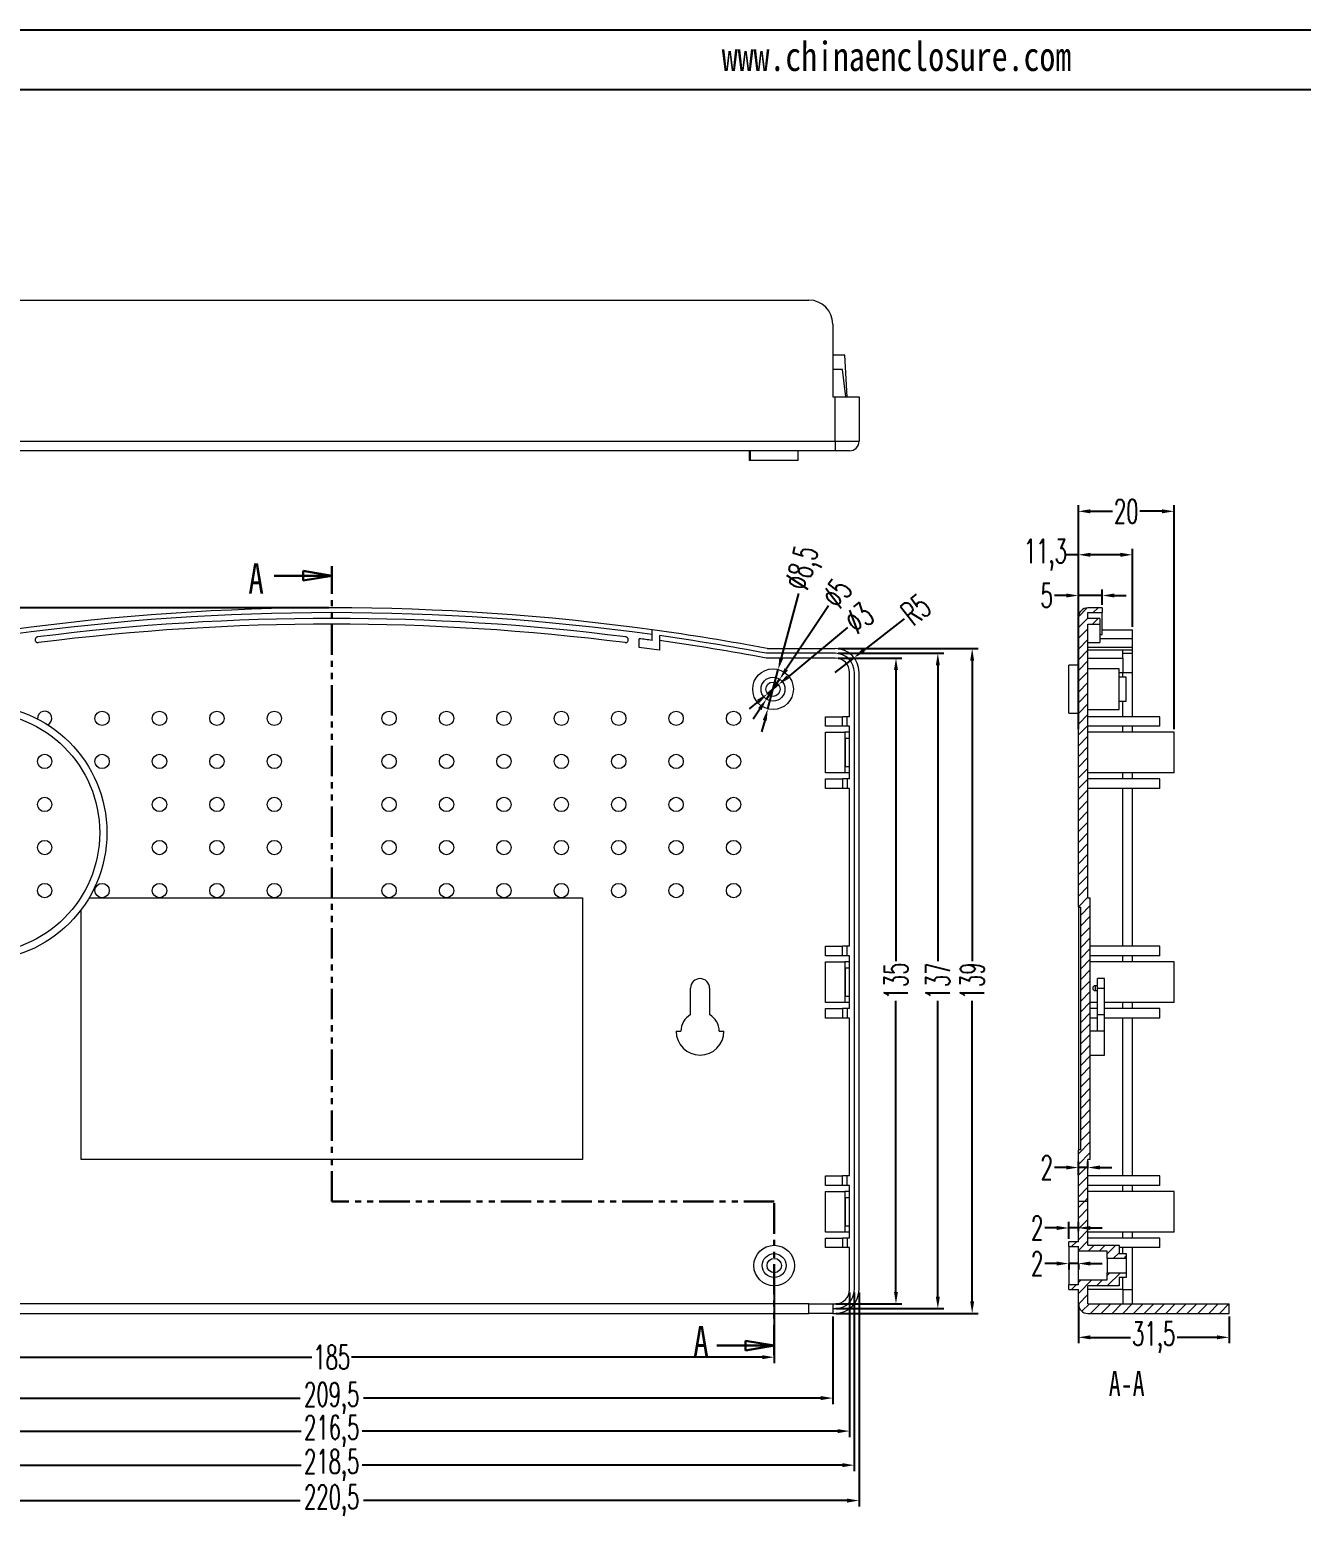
# Model space of a CAD drawing. Header units: inches. Extents: x 1230 to 3313, y 237 to 1043.
# Drawn here: x 2214.7 to 2480.5, y 732.4 to 1043.2 of the extents above; entities that cross this region are included whole.
import ezdxf

# ---------------------------------------------------------------- set-up
doc = ezdxf.new("R2010")
doc.units = ezdxf.units.IN
doc.linetypes.add('PHANTOM', pattern=[12.7, 6.35, -1.27, 1.27, -1.27, 1.27, -1.27])
doc.layers.add('文字', color=81, linetype='Continuous')
doc.styles.add('SLDTEXTSTYLE0', font='TXT', dxfattribs={"width": 0.75})
doc.styles.add('SLDTEXTSTYLE2', font='TXT', dxfattribs={"width": 0.6, "bigfont": 'bigfont'})
doc.styles.add('SLDTEXTSTYLE3', font='TXT', dxfattribs={"width": 0.7})
doc.styles.add('宋体', font='', dxfattribs={"width": 0.8, "height": 3.5})
doc.styles.get('宋体').set_extended_font_data('SimSun')
doc.dimstyles.new('5', dxfattribs={"dimtxt": 5, "dimasz": 2.5, "dimexe": 1.25, "dimexo": 0.625, "dimtad": 0, "dimzin": 12, "dimtxsty": 'SLDTEXTSTYLE2', "dimcen": 2.5, "dimclrd": 3, "dimclre": 3, "dimclrt": 256, "dimadec": 0, "dimazin": 0, "dimtfac": 1, "dimtmove": 0, "dimatfit": 3, "dimfxl": 1, "dimarcsym": 0})
pattern_1 = [(45, (-509.9739, -734.7803), (-1.122532, 1.122532), [])]

# ---------------------------------------------------------------- blocks, each defined once
blk = doc.blocks.new('_CLOSED')
at = {"color": 0, "linetype": 'ByBlock', "lineweight": -2}
for p, q in [((-1, 0.166667), (0, 0)), ((-1, 0.166667), (-1, -0.166667)), ((0, 0), (-1, -0.166667)), ((0, 0), (-1, 0))]:
    blk.add_line(p, q, dxfattribs=at)
blk = doc.blocks.new('*D260')
at = {"color": 3, "lineweight": -2}
for p, q in [((2185.34, 784.2), (2185.34, 764.42)), ((2370.34, 784.2), (2370.34, 764.42)), ((2187.84, 765.67), (2273.72, 765.67)), ((2367.84, 765.67), (2281.97, 765.67))]:
    blk.add_line(p, q, dxfattribs=at)
at = {"color": 3}
for points in [[(2187.84, 766.09), (2187.84, 765.26), (2185.34, 765.67)], [(2367.84, 766.09), (2367.84, 765.26), (2370.34, 765.67)]]:
    blk.add_solid(points, dxfattribs=at)
at = {"layer": 'Defpoints', "color": 0}
for p in [(2185.34, 784.82), (2370.34, 784.82), (2370.34, 765.67)]:
    blk.add_point(p, dxfattribs=at)
at = {"insert": (2277.84, 765.67), "char_height": 5, "attachment_point": 5, "style": 'SLDTEXTSTYLE2'}
blk.add_mtext('185', dxfattribs=at)
blk = doc.blocks.new('*D263')
at = {"color": 3, "lineweight": -2}
for p, q in [((2173.09, 776.2), (2173.09, 755.87)), ((2382.59, 774.2), (2382.59, 755.87)), ((2175.59, 757.12), (2271.22, 757.12)), ((2380.09, 757.12), (2284.47, 757.12))]:
    blk.add_line(p, q, dxfattribs=at)
at = {"color": 3}
for points in [[(2175.59, 757.54), (2175.59, 756.7), (2173.09, 757.12)], [(2380.09, 757.54), (2380.09, 756.7), (2382.59, 757.12)]]:
    blk.add_solid(points, dxfattribs=at)
at = {"layer": 'Defpoints', "color": 0}
for p in [(2173.09, 776.82), (2382.59, 774.82), (2382.59, 757.12)]:
    blk.add_point(p, dxfattribs=at)
at = {"insert": (2277.84, 757.12), "char_height": 5, "attachment_point": 5, "style": 'SLDTEXTSTYLE2'}
blk.add_mtext('209,5', dxfattribs=at)
blk = doc.blocks.new('*D264')
at = {"color": 3, "lineweight": -2}
for p, q in [((2169.59, 779.2), (2169.59, 748.97)), ((2386.09, 779.2), (2386.09, 748.97)), ((2172.09, 750.22), (2271.47, 750.22)), ((2383.59, 750.22), (2284.22, 750.22))]:
    blk.add_line(p, q, dxfattribs=at)
at = {"color": 3}
for points in [[(2172.09, 750.63), (2172.09, 749.8), (2169.59, 750.22)], [(2383.59, 750.63), (2383.59, 749.8), (2386.09, 750.22)]]:
    blk.add_solid(points, dxfattribs=at)
at = {"layer": 'Defpoints', "color": 0}
for p in [(2169.59, 779.82), (2386.09, 779.82), (2169.59, 750.22)]:
    blk.add_point(p, dxfattribs=at)
at = {"insert": (2277.84, 750.22), "char_height": 5, "attachment_point": 5, "style": 'SLDTEXTSTYLE2'}
blk.add_mtext('216,5', dxfattribs=at)
blk = doc.blocks.new('*D265')
at = {"color": 3, "lineweight": -2}
for p, q in [((2168.59, 779.2), (2168.59, 741.85)), ((2387.09, 779.2), (2387.09, 741.85)), ((2171.09, 743.1), (2271.47, 743.1)), ((2384.59, 743.1), (2284.22, 743.1))]:
    blk.add_line(p, q, dxfattribs=at)
at = {"color": 3}
for points in [[(2171.09, 743.51), (2171.09, 742.68), (2168.59, 743.1)], [(2384.59, 743.51), (2384.59, 742.68), (2387.09, 743.1)]]:
    blk.add_solid(points, dxfattribs=at)
at = {"layer": 'Defpoints', "color": 0}
for p in [(2168.59, 779.82), (2387.09, 779.82), (2168.59, 743.1)]:
    blk.add_point(p, dxfattribs=at)
at = {"insert": (2277.84, 743.1), "char_height": 5, "attachment_point": 5, "style": 'SLDTEXTSTYLE2'}
blk.add_mtext('218,5', dxfattribs=at)
blk = doc.blocks.new('*D266')
at = {"color": 3, "lineweight": -2}
for p, q in [((2167.59, 779.2), (2167.59, 734.45)), ((2388.09, 779.2), (2388.09, 734.45)), ((2170.09, 735.7), (2271.22, 735.7)), ((2385.59, 735.7), (2284.47, 735.7))]:
    blk.add_line(p, q, dxfattribs=at)
at = {"color": 3}
for points in [[(2170.09, 736.11), (2170.09, 735.28), (2167.59, 735.7)], [(2385.59, 736.11), (2385.59, 735.28), (2388.09, 735.7)]]:
    blk.add_solid(points, dxfattribs=at)
at = {"layer": 'Defpoints', "color": 0}
for p in [(2167.59, 779.82), (2388.09, 779.82), (2388.09, 735.7)]:
    blk.add_point(p, dxfattribs=at)
at = {"insert": (2277.84, 735.7), "char_height": 5, "attachment_point": 5, "style": 'SLDTEXTSTYLE2'}
blk.add_mtext('220,5', dxfattribs=at)
blk = doc.blocks.new('*D269')
at = {"color": 3, "lineweight": -2}
for p, q in [((2383.73, 911.82), (2397.05, 911.82)), ((2395.8, 909.32), (2395.8, 848.45)), ((2395.8, 779.32), (2395.8, 840.2)), ((2383.22, 776.82), (2397.05, 776.82))]:
    blk.add_line(p, q, dxfattribs=at)
at = {"color": 3}
for points in [[(2395.38, 909.32), (2396.21, 909.32), (2395.8, 911.82)], [(2395.38, 779.32), (2396.21, 779.32), (2395.8, 776.82)]]:
    blk.add_solid(points, dxfattribs=at)
at = {"layer": 'Defpoints', "color": 0}
for p in [(2383.11, 911.82), (2395.8, 911.82), (2382.59, 776.82)]:
    blk.add_point(p, dxfattribs=at)
at = {"insert": (2395.8, 844.32), "char_height": 5, "attachment_point": 5, "rotation": 90, "style": 'SLDTEXTSTYLE2'}
blk.add_mtext('135', dxfattribs=at)
blk = doc.blocks.new('*D270')
at = {"color": 3, "lineweight": -2}
for p, q in [((2383.72, 912.82), (2405.8, 912.82)), ((2404.55, 910.32), (2404.55, 848.45)), ((2404.55, 778.32), (2404.55, 840.2)), ((2383.22, 775.82), (2405.8, 775.82))]:
    blk.add_line(p, q, dxfattribs=at)
at = {"color": 3}
for points in [[(2404.13, 910.32), (2404.97, 910.32), (2404.55, 912.82)], [(2404.13, 778.32), (2404.97, 778.32), (2404.55, 775.82)]]:
    blk.add_solid(points, dxfattribs=at)
at = {"layer": 'Defpoints', "color": 0}
for p in [(2383.09, 912.82), (2404.55, 912.82), (2382.59, 775.82)]:
    blk.add_point(p, dxfattribs=at)
at = {"insert": (2404.55, 844.32), "char_height": 5, "attachment_point": 5, "rotation": 90, "style": 'SLDTEXTSTYLE2'}
blk.add_mtext('137', dxfattribs=at)
blk = doc.blocks.new('*D271')
at = {"color": 3, "lineweight": -2}
for p, q in [((2383.74, 913.82), (2412.98, 913.82)), ((2411.73, 911.32), (2411.73, 848.45)), ((2411.73, 777.32), (2411.73, 840.2)), ((2383.22, 774.82), (2412.98, 774.82))]:
    blk.add_line(p, q, dxfattribs=at)
at = {"color": 3}
for points in [[(2411.31, 911.32), (2412.14, 911.32), (2411.73, 913.82)], [(2411.31, 777.32), (2412.14, 777.32), (2411.73, 774.82)]]:
    blk.add_solid(points, dxfattribs=at)
at = {"layer": 'Defpoints', "color": 0}
for p in [(2383.11, 913.82), (2411.73, 913.82), (2382.59, 774.82)]:
    blk.add_point(p, dxfattribs=at)
at = {"insert": (2411.73, 844.32), "char_height": 5, "attachment_point": 5, "rotation": 90, "style": 'SLDTEXTSTYLE2'}
blk.add_mtext('139', dxfattribs=at)
blk = doc.blocks.new('*D274')
at = {"color": 3, "lineweight": -2}
for p, q in [((2277.22, 922.32), (2145.15, 922.32)), ((2146.4, 919.82), (2146.4, 854.95)), ((2146.4, 777.32), (2146.4, 842.2)), ((2174.97, 774.82), (2145.15, 774.82))]:
    blk.add_line(p, q, dxfattribs=at)
at = {"color": 3}
for points in [[(2145.99, 919.82), (2146.82, 919.82), (2146.4, 922.32)], [(2145.99, 777.32), (2146.82, 777.32), (2146.4, 774.82)]]:
    blk.add_solid(points, dxfattribs=at)
at = {"layer": 'Defpoints', "color": 0}
for p in [(2146.4, 922.32), (2277.84, 922.32), (2175.59, 774.82)]:
    blk.add_point(p, dxfattribs=at)
at = {"insert": (2146.4, 848.57), "char_height": 5, "attachment_point": 5, "rotation": 90, "style": 'SLDTEXTSTYLE2'}
blk.add_mtext('147,5', dxfattribs=at)
blk = doc.blocks.new('*D275')
at = {"color": 3, "lineweight": -2}
for p, q in [((2375.4, 925.34), (2371.82, 911.85)), ((2369, 901.21), (2371.18, 909.43)), ((2368.36, 898.8), (2367.72, 896.38))]:
    blk.add_line(p, q, dxfattribs=at)
at = {"color": 3}
for points in [[(2371.42, 911.95), (2372.23, 911.74), (2371.18, 909.43)], [(2367.96, 898.9), (2368.77, 898.69), (2369, 901.21)]]:
    blk.add_solid(points, dxfattribs=at)
at = {"layer": 'Defpoints', "color": 0}
for p in [(2371.18, 909.43), (2369, 901.21)]:
    blk.add_point(p, dxfattribs=at)
at = {"insert": (2376.78, 930.54), "char_height": 5, "attachment_point": 5, "rotation": 75.1551, "style": 'SLDTEXTSTYLE2'}
blk.add_mtext('∅8,5', dxfattribs=at)
blk = doc.blocks.new('*D276')
at = {"color": 3, "lineweight": -2}
for p, q in [((2381.71, 922.74), (2372.87, 909.48)), ((2368.71, 903.24), (2371.48, 907.4)), ((2367.32, 901.16), (2365.93, 899.08))]:
    blk.add_line(p, q, dxfattribs=at)
at = {"color": 3}
for points in [[(2372.52, 909.71), (2373.21, 909.25), (2371.48, 907.4)], [(2366.97, 901.39), (2367.67, 900.93), (2368.71, 903.24)]]:
    blk.add_solid(points, dxfattribs=at)
at = {"layer": 'Defpoints', "color": 0}
for p in [(2371.48, 907.4), (2368.71, 903.24)]:
    blk.add_point(p, dxfattribs=at)
at = {"insert": (2383.44, 925.34), "char_height": 5, "attachment_point": 5, "rotation": 56.3125, "style": 'SLDTEXTSTYLE2'}
blk.add_mtext('∅5', dxfattribs=at)
blk = doc.blocks.new('*D277')
at = {"color": 3, "lineweight": -2}
for p, q in [((2385.69, 918.19), (2373.18, 907.87)), ((2368.94, 904.37), (2371.25, 906.28)), ((2367.01, 902.78), (2365.08, 901.19))]:
    blk.add_line(p, q, dxfattribs=at)
at = {"color": 3}
for points in [[(2372.91, 908.19), (2373.44, 907.55), (2371.25, 906.28)], [(2366.74, 903.1), (2367.27, 902.45), (2368.94, 904.37)]]:
    blk.add_solid(points, dxfattribs=at)
at = {"layer": 'Defpoints', "color": 0}
for p in [(2368.94, 904.37), (2371.25, 906.28)]:
    blk.add_point(p, dxfattribs=at)
at = {"insert": (2388.1, 920.18), "char_height": 5, "attachment_point": 5, "rotation": 39.5223, "style": 'SLDTEXTSTYLE2'}
blk.add_mtext('∅3', dxfattribs=at)
blk = doc.blocks.new('*D278')
at = {"color": 3, "lineweight": -2}
for p, q in [((2397.51, 920.05), (2389.01, 913.43)), ((2383.09, 908.82), (2387.04, 911.9))]:
    blk.add_line(p, q, dxfattribs=at)
at = {"color": 3}
blk.add_solid([(2388.75, 913.76), (2389.27, 913.1), (2387.04, 911.9)], dxfattribs=at)
at = {"layer": 'Defpoints', "color": 0}
for p in [(2387.04, 911.9), (2383.09, 908.82)]:
    blk.add_point(p, dxfattribs=at)
at = {"insert": (2399.97, 921.97), "char_height": 5, "attachment_point": 5, "rotation": 37.9247, "style": 'SLDTEXTSTYLE2'}
blk.add_mtext('R5', dxfattribs=at)
blk = doc.blocks.new('*D279')
at = {"color": 3, "lineweight": -2}
for p, q in [((2433.92, 920.95), (2433.92, 926.16)), ((2438.92, 922.95), (2438.92, 926.16)), ((2431.42, 924.91), (2428.92, 924.91)), ((2438.92, 924.91), (2433.92, 924.91)), ((2441.42, 924.91), (2443.92, 924.91))]:
    blk.add_line(p, q, dxfattribs=at)
at = {"color": 3}
for points in [[(2431.42, 925.32), (2431.42, 924.49), (2433.92, 924.91)], [(2441.42, 925.32), (2441.42, 924.49), (2438.92, 924.91)]]:
    blk.add_solid(points, dxfattribs=at)
at = {"layer": 'Defpoints', "color": 0}
for p in [(2433.92, 924.91), (2433.92, 920.32), (2438.92, 922.32)]:
    blk.add_point(p, dxfattribs=at)
at = {"insert": (2427.3, 924.91), "char_height": 5, "attachment_point": 5, "style": 'SLDTEXTSTYLE2'}
blk.add_mtext('5', dxfattribs=at)
blk = doc.blocks.new('*D280')
at = {"color": 3, "lineweight": -2}
for p, q in [((2433.92, 933.42), (2431.42, 933.42)), ((2433.92, 916.26), (2433.92, 934.67)), ((2442.72, 933.42), (2436.42, 933.42)), ((2445.22, 918.36), (2445.22, 934.67))]:
    blk.add_line(p, q, dxfattribs=at)
at = {"color": 3}
for points in [[(2436.42, 933.84), (2436.42, 933), (2433.92, 933.42)], [(2442.72, 933.84), (2442.72, 933), (2445.22, 933.42)]]:
    blk.add_solid(points, dxfattribs=at)
at = {"layer": 'Defpoints', "color": 0}
for p in [(2433.92, 933.42), (2445.22, 917.73), (2433.92, 915.64)]:
    blk.add_point(p, dxfattribs=at)
at = {"insert": (2427.05, 933.42), "char_height": 5, "attachment_point": 5, "style": 'SLDTEXTSTYLE2'}
blk.add_mtext('11,3', dxfattribs=at)
blk = doc.blocks.new('*D281')
at = {"color": 3, "lineweight": -2}
for p, q in [((2433.92, 896.95), (2433.92, 943.76)), ((2436.42, 942.51), (2441.05, 942.51)), ((2451.42, 942.51), (2446.8, 942.51)), ((2453.92, 896.95), (2453.92, 943.76))]:
    blk.add_line(p, q, dxfattribs=at)
at = {"color": 3}
for points in [[(2436.42, 942.93), (2436.42, 942.09), (2433.92, 942.51)], [(2451.42, 942.93), (2451.42, 942.09), (2453.92, 942.51)]]:
    blk.add_solid(points, dxfattribs=at)
at = {"layer": 'Defpoints', "color": 0}
for p in [(2433.92, 942.51), (2433.92, 896.32), (2453.92, 896.32)]:
    blk.add_point(p, dxfattribs=at)
at = {"insert": (2443.92, 942.51), "char_height": 5, "attachment_point": 5, "style": 'SLDTEXTSTYLE2'}
blk.add_mtext('20', dxfattribs=at)
blk = doc.blocks.new('*D282')
at = {"color": 3, "lineweight": -2}
for p, q in [((2433.92, 776.76), (2433.92, 768.57)), ((2465.42, 774.2), (2465.42, 768.57)), ((2436.42, 769.82), (2444.8, 769.82)), ((2462.92, 769.82), (2454.55, 769.82))]:
    blk.add_line(p, q, dxfattribs=at)
at = {"color": 3}
for points in [[(2436.42, 770.24), (2436.42, 769.41), (2433.92, 769.82)], [(2462.92, 770.24), (2462.92, 769.41), (2465.42, 769.82)]]:
    blk.add_solid(points, dxfattribs=at)
at = {"layer": 'Defpoints', "color": 0}
for p in [(2433.92, 777.39), (2465.42, 774.82), (2465.42, 769.82)]:
    blk.add_point(p, dxfattribs=at)
at = {"insert": (2449.67, 769.82), "char_height": 5, "attachment_point": 5, "style": 'SLDTEXTSTYLE2'}
blk.add_mtext('31,5', dxfattribs=at)
blk = doc.blocks.new('*D283')
at = {"color": 3, "lineweight": -2}
for p, q in [((2429.42, 792.69), (2426.92, 792.69)), ((2431.92, 790.45), (2431.92, 793.94)), ((2433.92, 792.69), (2431.92, 792.69)), ((2433.92, 792.01), (2433.92, 793.94)), ((2436.42, 792.69), (2438.92, 792.69))]:
    blk.add_line(p, q, dxfattribs=at)
at = {"color": 3}
for points in [[(2429.42, 793.1), (2429.42, 792.27), (2431.92, 792.69)], [(2436.42, 793.1), (2436.42, 792.27), (2433.92, 792.69)]]:
    blk.add_solid(points, dxfattribs=at)
at = {"layer": 'Defpoints', "color": 0}
for p in [(2431.92, 792.69), (2431.92, 789.82), (2433.92, 791.38)]:
    blk.add_point(p, dxfattribs=at)
at = {"insert": (2425.3, 792.69), "char_height": 5, "attachment_point": 5, "style": 'SLDTEXTSTYLE2'}
blk.add_mtext('2', dxfattribs=at)
blk = doc.blocks.new('*D284')
at = {"color": 3, "lineweight": -2}
for p, q in [((2429.42, 785.25), (2426.92, 785.25)), ((2433.92, 785.25), (2431.92, 785.25)), ((2431.92, 785.21), (2431.92, 784)), ((2433.92, 785.21), (2433.92, 784)), ((2436.42, 785.25), (2438.92, 785.25))]:
    blk.add_line(p, q, dxfattribs=at)
at = {"color": 3}
for points in [[(2429.42, 785.66), (2429.42, 784.83), (2431.92, 785.25)], [(2436.42, 785.66), (2436.42, 784.83), (2433.92, 785.25)]]:
    blk.add_solid(points, dxfattribs=at)
at = {"layer": 'Defpoints', "color": 0}
for p in [(2431.92, 785.84), (2431.92, 785.25), (2433.92, 785.84)]:
    blk.add_point(p, dxfattribs=at)
at = {"insert": (2425.3, 785.25), "char_height": 5, "attachment_point": 5, "style": 'SLDTEXTSTYLE2'}
blk.add_mtext('2', dxfattribs=at)
blk = doc.blocks.new('*D285')
at = {"color": 3, "lineweight": -2}
for p, q in [((2431.42, 805.32), (2428.92, 805.32)), ((2433.92, 803.75), (2433.92, 806.57)), ((2435.92, 805.32), (2433.92, 805.32)), ((2435.92, 805.15), (2435.92, 806.57)), ((2438.42, 805.32), (2440.92, 805.32))]:
    blk.add_line(p, q, dxfattribs=at)
at = {"color": 3}
for points in [[(2431.42, 805.74), (2431.42, 804.91), (2433.92, 805.32)], [(2438.42, 805.74), (2438.42, 804.91), (2435.92, 805.32)]]:
    blk.add_solid(points, dxfattribs=at)
at = {"layer": 'Defpoints', "color": 0}
for p in [(2433.92, 805.32), (2433.92, 803.13), (2435.92, 804.52)]:
    blk.add_point(p, dxfattribs=at)
at = {"insert": (2427.3, 805.32), "char_height": 5, "attachment_point": 5, "style": 'SLDTEXTSTYLE2'}
blk.add_mtext('2', dxfattribs=at)

msp = doc.modelspace()

# ---------------------------------------------------------------- hatches: boundary and pattern name
at = {"linetype": 'Continuous', "lineweight": 0}
h = msp.add_hatch(dxfattribs=at)
h.set_pattern_fill('ANSI31', color=4, scale=0.5, style=0)
h.set_pattern_definition(pattern_1)
edge = h.paths.add_edge_path(flags=0)
edge.add_line((2433.923, 809.022), (2433.923, 798.225))
edge.add_line((2433.923, 798.225), (2435.923, 798.225))
edge.add_line((2435.923, 798.225), (2435.923, 807.022))
edge.add_line((2435.923, 807.022), (2436.423, 807.022))
edge.add_line((2436.423, 807.022), (2436.423, 861.722))
edge.add_line((2436.423, 861.722), (2435.923, 861.722))
edge.add_line((2435.923, 861.722), (2435.923, 918.922))
edge.add_line((2435.923, 918.922), (2438.423, 918.922))
edge.add_line((2438.423, 918.922), (2438.423, 920.122))
edge.add_line((2438.423, 920.122), (2435.923, 920.122))
edge.add_line((2435.923, 920.122), (2435.923, 921.322))
edge.add_line((2435.923, 921.322), (2438.923, 921.322))
edge.add_line((2438.923, 921.322), (2438.923, 922.322))
edge.add_line((2438.923, 922.322), (2435.923, 922.322))
edge.add_arc((2435.923, 920.322), 2, 90, 180)
edge.add_line((2433.923, 920.322), (2433.923, 859.722))
edge.add_line((2433.923, 859.722), (2434.423, 859.722))
edge.add_line((2434.423, 859.722), (2434.423, 809.022))
edge.add_line((2434.423, 809.022), (2433.923, 809.022))
h = msp.add_hatch(dxfattribs=at)
h.set_pattern_fill('ANSI31', color=4, scale=0.5, style=0)
h.set_pattern_definition(pattern_1)
h.paths.add_polyline_path([(2442.423, 789.072), (2435.923, 789.072), (2435.923, 798.225), (2433.923, 798.225), (2433.923, 789.822), (2431.923, 789.822), (2431.923, 788.822), (2433.923, 788.822), (2433.923, 787.822), (2439.923, 787.822), (2439.923, 786.322), (2443.923, 786.322), (2443.923, 787.322), (2442.423, 787.322)], flags=0)
h = msp.add_hatch(dxfattribs=at)
h.set_pattern_fill('ANSI31', color=4, scale=0.5, style=0)
h.set_pattern_definition(pattern_1)
edge = h.paths.add_edge_path(flags=0)
edge.add_line((2465.423, 776.822), (2435.923, 776.822))
edge.add_line((2435.923, 776.822), (2435.923, 780.572))
edge.add_line((2435.923, 780.572), (2442.423, 780.572))
edge.add_line((2442.423, 780.572), (2442.423, 782.322))
edge.add_line((2442.423, 782.322), (2443.923, 782.322))
edge.add_line((2443.923, 782.322), (2443.923, 783.322))
edge.add_line((2443.923, 783.322), (2439.923, 783.322))
edge.add_line((2439.923, 783.322), (2439.923, 781.822))
edge.add_line((2439.923, 781.822), (2433.923, 781.822))
edge.add_line((2433.923, 781.822), (2433.923, 780.822))
edge.add_line((2433.923, 780.822), (2431.923, 780.822))
edge.add_line((2431.923, 780.822), (2431.923, 779.822))
edge.add_line((2431.923, 779.822), (2433.923, 779.822))
edge.add_line((2433.923, 779.822), (2433.923, 776.822))
edge.add_arc((2435.923, 776.822), 2, 180, 270)
edge.add_line((2435.923, 774.822), (2465.423, 774.822))
edge.add_line((2465.423, 774.822), (2465.423, 776.822))

# ---------------------------------------------------------------- linework, layer by layer
for p, q in [((2044.572, 1043.188), (2785.866, 1043.188)), ((2063.754, 1030.708), (2773.386, 1030.708))]:
    msp.add_line(p, q)
at = {"color": 7, "linetype": 'Continuous', "lineweight": 15}
for p, q in [((2178.094, 986.656), (2377.594, 986.656)), ((2382.594, 981.656), (2382.594, 966.456)), ((2385.094, 975.156), (2382.594, 975.156)), ((2385.577, 966.456), (2385.094, 975.156)), ((2384.594, 972.156), (2382.594, 972.156)), ((2385.334, 966.456), (2384.594, 972.156)), ((2382.594, 966.456), (2383.094, 966.456)), ((2383.094, 957.156), (2383.094, 966.456)), ((2383.094, 966.456), (2388.094, 966.456)), ((2388.094, 966.456), (2388.094, 957.156)), ((2172.594, 957.156), (2383.094, 957.156)), ((2383.094, 955.156), (2172.594, 955.156)), ((2365.094, 955.156), (2365.094, 953.156)), ((2365.344, 955.156), (2365.344, 953.156)), ((2375.344, 953.156), (2375.344, 955.156)), ((2383.094, 957.156), (2383.094, 955.156)), ((2383.094, 957.156), (2388.094, 957.156)), ((2386.094, 955.156), (2383.094, 955.156)), ((2365.344, 953.156), (2365.094, 953.156)), ((2375.344, 953.156), (2365.344, 953.156)), ((2433.923, 859.722), (2433.923, 920.322)), ((2438.923, 922.322), (2435.923, 922.322)), ((2435.923, 921.322), (2438.923, 921.322)), ((2435.923, 920.122), (2435.923, 921.322)), ((2438.423, 920.122), (2435.923, 920.122)), ((2438.423, 920.122), (2438.423, 918.922)), ((2438.923, 922.322), (2438.923, 921.322)), ((2438.923, 916.723), (2438.923, 921.322)), ((2344.844, 915.512), (2344.844, 917.733)), ((2435.923, 918.922), (2438.423, 918.922)), ((2435.923, 861.722), (2435.923, 918.922)), ((2438.423, 918.922), (2438.423, 915.053)), ((2438.923, 917.733), (2445.223, 917.733)), ((2445.223, 915.884), (2445.223, 917.733)), ((2342.094, 914.068), (2342.094, 915.884)), ((2346.344, 916.514), (2346.344, 913.484)), ((2368.844, 913.822), (2383.094, 913.822)), ((2435.923, 915.053), (2438.423, 915.053)), ((2435.923, 915.05), (2438.423, 915.05)), ((2445.223, 914.068), (2435.923, 914.068)), ((2438.423, 916.723), (2438.923, 916.723)), ((2445.223, 915.884), (2438.423, 915.884)), ((2445.223, 914.068), (2445.223, 915.884)), ((2445.223, 913.484), (2445.223, 914.068)), ((2383.094, 911.822), (2368.657, 911.822)), ((2383.094, 912.822), (2368.75, 912.822)), ((2445.223, 913.484), (2435.923, 913.484)), ((2435.923, 911.822), (2443.223, 911.822)), ((2443.223, 911.822), (2443.223, 913.484)), ((2443.223, 912.822), (2445.223, 912.822)), ((2443.223, 911.822), (2443.223, 908.822)), ((2445.223, 912.822), (2445.223, 913.484)), ((2445.223, 908.822), (2445.223, 912.822)), ((2386.094, 899.572), (2386.094, 908.822)), ((2387.094, 779.822), (2387.094, 908.822)), ((2388.094, 779.822), (2388.094, 908.822)), ((2433.923, 910.322), (2431.923, 910.322)), ((2431.923, 905.322), (2431.923, 910.322)), ((2442.423, 909.572), (2435.923, 909.572)), ((2442.423, 905.322), (2442.423, 909.572)), ((2443.923, 907.822), (2442.423, 907.822)), ((2443.223, 908.822), (2445.223, 908.822)), ((2443.223, 907.822), (2443.223, 908.822)), ((2443.923, 905.322), (2443.923, 907.822)), ((2445.223, 899.572), (2445.223, 908.822)), ((2431.923, 900.322), (2431.923, 905.322)), ((2442.423, 901.072), (2442.423, 905.322)), ((2443.923, 902.822), (2443.923, 905.322)), ((2442.423, 902.822), (2443.923, 902.822)), ((2443.223, 899.572), (2443.223, 902.822)), ((2381.094, 897.572), (2381.094, 899.572)), ((2381.094, 899.572), (2384.594, 899.572)), ((2384.594, 897.572), (2384.594, 899.572)), ((2385.594, 899.572), (2384.594, 899.572)), ((2385.594, 897.572), (2385.594, 899.572)), ((2386.094, 899.572), (2385.594, 899.572)), ((2431.923, 900.322), (2433.923, 900.322)), ((2435.923, 901.072), (2442.423, 901.072)), ((2450.923, 899.572), (2435.923, 899.572)), ((2450.923, 897.572), (2450.923, 899.572)), ((2384.594, 897.572), (2381.094, 897.572)), ((2381.094, 896.322), (2385.094, 896.322)), ((2381.094, 887.822), (2381.094, 896.322)), ((2385.594, 897.572), (2384.594, 897.572)), ((2385.094, 896.322), (2385.094, 887.822)), ((2386.094, 896.322), (2385.094, 896.322)), ((2385.205, 895.072), (2386.094, 895.072)), ((2385.205, 895.072), (2385.205, 889.072)), ((2386.094, 897.572), (2385.594, 897.572)), ((2386.094, 886.572), (2386.094, 897.572)), ((2450.923, 897.572), (2435.923, 897.572)), ((2453.923, 896.322), (2435.923, 896.322)), ((2443.223, 896.322), (2443.223, 897.572)), ((2445.223, 896.322), (2445.223, 897.572)), ((2453.923, 887.822), (2453.923, 896.322)), ((2386.094, 889.072), (2385.205, 889.072)), ((2385.094, 887.822), (2381.094, 887.822)), ((2381.094, 884.572), (2381.094, 886.572)), ((2381.094, 886.572), (2384.594, 886.572)), ((2384.594, 886.572), (2384.594, 884.572)), ((2385.594, 886.572), (2384.594, 886.572)), ((2386.094, 887.822), (2385.094, 887.822)), ((2385.594, 886.572), (2385.594, 884.572)), ((2386.094, 886.572), (2385.594, 886.572)), ((2453.923, 887.822), (2435.923, 887.822)), ((2450.923, 886.572), (2435.923, 886.572)), ((2443.223, 886.572), (2443.223, 887.822)), ((2445.223, 886.572), (2445.223, 887.822)), ((2450.923, 884.572), (2450.923, 886.572)), ((2384.594, 884.572), (2381.094, 884.572)), ((2385.594, 884.572), (2384.594, 884.572)), ((2386.094, 884.572), (2385.594, 884.572)), ((2386.094, 851.572), (2386.094, 884.572)), ((2450.923, 884.572), (2435.923, 884.572)), ((2443.223, 851.572), (2443.223, 884.572)), ((2445.223, 851.572), (2445.223, 884.572)), ((2227.129, 861.722), (2330.244, 861.722)), ((2330.244, 861.722), (2330.244, 807.022)), ((2435.923, 861.722), (2436.423, 861.722)), ((2436.423, 807.022), (2436.423, 861.722)), ((2225.444, 807.022), (2225.444, 859.206)), ((2433.923, 859.722), (2434.423, 859.722)), ((2433.923, 859.722), (2433.923, 809.022)), ((2434.423, 809.022), (2434.423, 859.722)), ((2381.094, 849.572), (2381.094, 851.572)), ((2381.094, 851.572), (2384.594, 851.572)), ((2384.594, 849.572), (2384.594, 851.572)), ((2385.594, 851.572), (2384.594, 851.572)), ((2385.594, 849.572), (2385.594, 851.572)), ((2386.094, 851.572), (2385.594, 851.572)), ((2450.923, 851.572), (2436.423, 851.572)), ((2450.923, 849.572), (2450.923, 851.572)), ((2384.594, 849.572), (2381.094, 849.572)), ((2385.594, 849.572), (2384.594, 849.572)), ((2386.094, 849.572), (2385.594, 849.572)), ((2386.094, 838.572), (2386.094, 849.572)), ((2450.923, 849.572), (2436.423, 849.572)), ((2443.223, 848.322), (2443.223, 849.572)), ((2445.223, 848.322), (2445.223, 849.572)), ((2381.094, 839.822), (2381.094, 848.322)), ((2381.094, 848.322), (2385.094, 848.322)), ((2385.094, 848.322), (2385.094, 839.822)), ((2386.094, 848.322), (2385.094, 848.322)), ((2385.205, 847.072), (2386.094, 847.072)), ((2385.205, 847.072), (2385.205, 841.072)), ((2453.923, 848.322), (2436.423, 848.322)), ((2453.923, 839.822), (2453.923, 848.322)), ((2352.844, 837.286), (2352.844, 842.822)), ((2356.844, 842.822), (2356.844, 837.286)), ((2437.923, 843.322), (2437.423, 843.322)), ((2437.423, 842.322), (2437.923, 842.322)), ((2439.423, 844.822), (2437.923, 844.822)), ((2437.923, 842.822), (2437.923, 844.822)), ((2437.923, 842.822), (2439.423, 842.822)), ((2437.923, 837.286), (2437.923, 842.822)), ((2439.423, 842.822), (2439.423, 844.822)), ((2439.423, 837.286), (2439.423, 842.822)), ((2385.094, 839.822), (2381.094, 839.822)), ((2386.094, 839.822), (2385.094, 839.822)), ((2386.094, 841.072), (2385.205, 841.072)), ((2437.923, 839.822), (2436.423, 839.822)), ((2453.923, 839.822), (2439.423, 839.822)), ((2443.223, 838.572), (2443.223, 839.822)), ((2445.223, 838.572), (2445.223, 839.822)), ((2381.094, 836.572), (2381.094, 838.572)), ((2381.094, 838.572), (2384.594, 838.572)), ((2384.594, 836.572), (2381.094, 836.572)), ((2384.594, 838.572), (2384.594, 836.572)), ((2385.594, 838.572), (2384.594, 838.572)), ((2385.594, 836.572), (2384.594, 836.572)), ((2385.594, 838.572), (2385.594, 836.572)), ((2386.094, 838.572), (2385.594, 838.572)), ((2386.094, 836.572), (2385.594, 836.572)), ((2386.094, 803.572), (2386.094, 836.572)), ((2437.923, 838.572), (2436.423, 838.572)), ((2437.923, 836.572), (2436.423, 836.572)), ((2437.923, 833.822), (2437.923, 837.286)), ((2437.923, 837.286), (2439.423, 837.286)), ((2450.923, 838.572), (2439.423, 838.572)), ((2439.423, 833.822), (2439.423, 837.286)), ((2450.923, 836.572), (2439.423, 836.572)), ((2443.223, 803.572), (2443.223, 836.572)), ((2445.223, 803.572), (2445.223, 836.572)), ((2450.923, 836.572), (2450.923, 838.572)), ((2349.844, 833.822), (2350.844, 833.822)), ((2358.844, 833.822), (2359.844, 833.822)), ((2439.423, 833.822), (2436.423, 833.822)), ((2439.423, 828.822), (2439.423, 833.822)), ((2436.423, 828.822), (2439.423, 828.822)), ((2434.423, 809.022), (2433.923, 809.022)), ((2433.923, 798.225), (2433.923, 809.022)), ((2330.244, 807.022), (2225.444, 807.022)), ((2436.423, 807.022), (2435.923, 807.022)), ((2435.923, 798.225), (2435.923, 807.022)), ((2381.094, 803.572), (2384.594, 803.572)), ((2381.094, 801.572), (2381.094, 803.572)), ((2384.594, 801.572), (2384.594, 803.572)), ((2385.594, 803.572), (2384.594, 803.572)), ((2385.594, 801.572), (2385.594, 803.572)), ((2386.094, 803.572), (2385.594, 803.572)), ((2450.923, 803.572), (2435.923, 803.572)), ((2450.923, 801.572), (2450.923, 803.572)), ((2384.594, 801.572), (2381.094, 801.572)), ((2381.094, 791.822), (2381.094, 800.322)), ((2381.094, 800.322), (2385.094, 800.322)), ((2385.594, 801.572), (2384.594, 801.572)), ((2385.094, 800.322), (2385.094, 791.822)), ((2386.094, 800.322), (2385.094, 800.322)), ((2385.205, 799.072), (2386.094, 799.072)), ((2385.205, 799.072), (2385.205, 793.072)), ((2386.094, 801.572), (2385.594, 801.572)), ((2386.094, 790.572), (2386.094, 801.572)), ((2450.923, 801.572), (2435.923, 801.572)), ((2453.923, 800.322), (2435.923, 800.322)), ((2443.223, 800.322), (2443.223, 801.572)), ((2445.223, 800.322), (2445.223, 801.572)), ((2453.923, 791.822), (2453.923, 800.322)), ((2435.923, 798.225), (2433.923, 798.225)), ((2433.923, 789.822), (2433.923, 798.225)), ((2435.923, 789.072), (2435.923, 798.225)), ((2386.094, 793.072), (2385.205, 793.072)), ((2385.094, 791.822), (2381.094, 791.822)), ((2381.094, 788.572), (2381.094, 790.572)), ((2381.094, 790.572), (2384.594, 790.572)), ((2384.594, 790.572), (2384.594, 788.572)), ((2385.594, 790.572), (2384.594, 790.572)), ((2386.094, 791.822), (2385.094, 791.822)), ((2385.594, 790.572), (2385.594, 788.572)), ((2386.094, 790.572), (2385.594, 790.572)), ((2431.923, 788.822), (2431.923, 789.822)), ((2433.923, 789.822), (2431.923, 789.822)), ((2453.923, 791.822), (2435.923, 791.822)), ((2450.923, 790.572), (2435.923, 790.572)), ((2443.223, 790.572), (2443.223, 791.822)), ((2445.223, 790.572), (2445.223, 791.822)), ((2450.923, 788.572), (2450.923, 790.572)), ((2384.594, 788.572), (2381.094, 788.572)), ((2385.594, 788.572), (2384.594, 788.572)), ((2386.094, 788.572), (2385.594, 788.572)), ((2386.094, 779.822), (2386.094, 788.572)), ((2431.923, 788.822), (2431.923, 780.822)), ((2431.923, 788.822), (2433.923, 788.822)), ((2433.923, 787.822), (2433.923, 788.822)), ((2439.923, 787.822), (2433.923, 787.822)), ((2433.923, 781.822), (2433.923, 787.822)), ((2435.923, 789.072), (2442.423, 789.072)), ((2439.923, 786.322), (2439.923, 787.822)), ((2443.923, 786.322), (2439.923, 786.322)), ((2439.923, 786.322), (2439.923, 783.322)), ((2442.423, 789.072), (2442.423, 787.322)), ((2450.923, 788.572), (2442.423, 788.572)), ((2442.423, 787.322), (2443.923, 787.322)), ((2443.223, 787.322), (2443.223, 788.572)), ((2443.923, 787.322), (2443.923, 786.322)), ((2443.923, 786.322), (2443.923, 783.322)), ((2445.223, 779.822), (2445.223, 788.572)), ((2439.923, 781.822), (2439.923, 783.322)), ((2439.923, 783.322), (2443.923, 783.322)), ((2443.923, 783.322), (2443.923, 782.322)), ((2433.923, 780.822), (2431.923, 780.822)), ((2431.923, 779.822), (2431.923, 780.822)), ((2433.923, 780.822), (2433.923, 781.822)), ((2433.923, 781.822), (2439.923, 781.822)), ((2442.423, 780.572), (2435.923, 780.572)), ((2435.923, 776.822), (2435.923, 780.572)), ((2443.923, 782.322), (2442.423, 782.322)), ((2442.423, 782.322), (2442.423, 780.572)), ((2443.223, 779.822), (2443.223, 782.322)), ((2431.923, 779.822), (2433.923, 779.822)), ((2433.923, 776.822), (2433.923, 779.822)), ((2443.223, 779.822), (2435.923, 779.822)), ((2443.223, 779.822), (2443.223, 776.822)), ((2443.223, 779.822), (2445.223, 779.822)), ((2445.223, 776.822), (2445.223, 779.822)), ((2377.594, 776.822), (2178.094, 776.822)), ((2178.094, 774.822), (2377.594, 774.822)), ((2377.594, 774.822), (2377.594, 776.822)), ((2377.594, 776.822), (2382.594, 776.822)), ((2382.594, 774.822), (2377.594, 774.822)), ((2382.594, 776.822), (2382.594, 774.822)), ((2382.594, 776.822), (2383.094, 776.822)), ((2382.594, 775.822), (2383.094, 775.822)), ((2382.594, 774.822), (2383.094, 774.822)), ((2435.923, 776.822), (2465.423, 776.822)), ((2435.923, 774.822), (2465.423, 774.822)), ((2465.423, 774.822), (2465.423, 776.822))]:
    msp.add_line(p, q, dxfattribs=at)
at = {"color": 1, "linetype": 'PHANTOM', "lineweight": 30}
for p, q in [((2277.844, 798.225), (2277.844, 931.053)), ((2370.344, 798.225), (2277.844, 798.225)), ((2370.344, 766.091), (2370.344, 798.225))]:
    msp.add_line(p, q, dxfattribs=at)
at = {"color": 7, "linetype": 'Continuous', "lineweight": 30}
for p, q in [((2265.844, 929.053), (2277.844, 929.053)), ((2358.344, 768.091), (2370.344, 768.091))]:
    msp.add_line(p, q, dxfattribs=at)
at = {"color": 8, "linetype": 'Continuous', "lineweight": 15}
for p, q in [((2442.423, 908.822), (2443.223, 908.822)), ((2437.423, 843.322), (2437.423, 842.322))]:
    msp.add_line(p, q, dxfattribs=at)
at = {"color": 7, "linetype": 'Continuous', "lineweight": 15}
for centre, radius in [((2370.094, 905.322), 4.25), ((2370.094, 905.322), 2.5), ((2370.094, 905.322), 1.5), ((2204.094, 875.322), 26.75), ((2204.094, 875.322), 25.25), ((2229.844, 899.222), 1.5), ((2241.844, 899.222), 1.5), ((2253.844, 899.222), 1.5), ((2265.844, 899.222), 1.5), ((2289.844, 899.222), 1.5), ((2301.844, 899.222), 1.5), ((2313.844, 899.222), 1.5), ((2325.844, 899.222), 1.5), ((2337.844, 899.222), 1.5), ((2349.844, 899.222), 1.5), ((2361.844, 899.222), 1.5), ((2217.844, 890.222), 1.5), ((2229.844, 890.222), 1.5), ((2241.844, 890.222), 1.5), ((2253.844, 890.222), 1.5), ((2265.844, 890.222), 1.5), ((2289.844, 890.222), 1.5), ((2301.844, 890.222), 1.5), ((2313.844, 890.222), 1.5), ((2325.844, 890.222), 1.5), ((2337.844, 890.222), 1.5), ((2349.844, 890.222), 1.5), ((2361.844, 890.222), 1.5), ((2217.844, 881.222), 1.5), ((2241.844, 881.222), 1.5), ((2253.844, 881.222), 1.5), ((2265.844, 881.222), 1.5), ((2289.844, 881.222), 1.5), ((2301.844, 881.222), 1.5), ((2313.844, 881.222), 1.5), ((2325.844, 881.222), 1.5), ((2337.844, 881.222), 1.5), ((2349.844, 881.222), 1.5), ((2361.844, 881.222), 1.5), ((2217.844, 872.222), 1.5), ((2241.844, 872.222), 1.5), ((2253.844, 872.222), 1.5), ((2265.844, 872.222), 1.5), ((2289.844, 872.222), 1.5), ((2301.844, 872.222), 1.5), ((2313.844, 872.222), 1.5), ((2325.844, 872.222), 1.5), ((2337.844, 872.222), 1.5), ((2349.844, 872.222), 1.5), ((2361.844, 872.222), 1.5), ((2217.844, 863.222), 1.5), ((2229.844, 863.222), 1.5), ((2241.844, 863.222), 1.5), ((2253.844, 863.222), 1.5), ((2265.844, 863.222), 1.5), ((2289.844, 863.222), 1.5), ((2301.844, 863.222), 1.5), ((2313.844, 863.222), 1.5), ((2325.844, 863.222), 1.5), ((2337.844, 863.222), 1.5), ((2349.844, 863.222), 1.5), ((2361.844, 863.222), 1.5), ((2370.344, 784.822), 4.25), ((2370.344, 784.822), 2.5), ((2370.344, 784.822), 1.5)]:
    msp.add_circle(centre, radius, dxfattribs=at)
for centre, radius, start, end in [((2377.594, 981.656), 5, 0, 90), ((2386.094, 957.156), 2, 270, 0), ((2277.844, 430.954), 491.368, 82.16307, 97.83693), ((2277.844, 430.954), 490.368, 82.14699, 97.85301), ((2277.844, 430.954), 489.168, 82.78035, 97.21965), ((2435.923, 920.322), 2, 90, 180), ((2277.844, 430.954), 487.968, 82.78035, 97.21965), ((2277.844, 430.954), 491.368, 79.32736, 82.16307), ((2277.844, 430.954), 489.168, 82.1276, 82.45265), ((2277.844, 430.954), 487.368, 81.92027, 82.42461), ((2277.844, 430.954), 490.368, 79.31645, 81.97003), ((2277.844, 430.954), 489.368, 79.30551, 81.95351), ((2383.094, 908.822), 5, 0, 90), ((2383.094, 908.822), 4, 0, 90), ((2383.094, 908.822), 3, 0, 90), ((2217.844, 899.222), 1.5, 295.49729, 184.67788), ((2354.844, 842.822), 2, 0, 180), ((2437.423, 842.822), 0.5, 90, 270), ((2354.844, 833.822), 4, 120, 180), ((2354.844, 833.822), 4, 0, 60), ((2354.844, 833.822), 5, 180, 0), ((2383.094, 779.822), 5, 270, 0), ((2383.094, 779.822), 4, 270, 0), ((2383.094, 779.822), 3, 270, 0), ((2435.923, 776.822), 2, 180, 270)]:
    msp.add_arc(centre, radius, start, end, dxfattribs=at)
for points, knots in [([(2216.368, 916.244), (2216.342, 916.239), (2216.289, 916.231), (2216.214, 916.206), (2216.144, 916.173), (2216.08, 916.13), (2216.021, 916.077), (2215.935, 915.979), (2215.846, 915.812), (2215.835, 915.572), (2215.906, 915.342), (2216.05, 915.183), (2216.207, 915.088), (2216.361, 915.044), (2216.466, 915.05), (2216.519, 915.053)], [0, 0, 0, 0, 0.04309038, 0.0846826, 0.12549591, 0.16629072, 0.20782851, 0.25083128, 0.37527594, 0.50003822, 0.62458219, 0.74944564, 0.83376842, 0.91525464, 1, 1, 1, 1]), ([(2339.168, 915.053), (2339.195, 915.051), (2339.248, 915.046), (2339.327, 915.051), (2339.403, 915.066), (2339.476, 915.092), (2339.546, 915.128), (2339.654, 915.202), (2339.782, 915.341), (2339.853, 915.571), (2339.841, 915.811), (2339.741, 916.002), (2339.612, 916.132), (2339.474, 916.213), (2339.372, 916.234), (2339.319, 916.244)], [0, 0, 0, 0, 0.0430904, 0.0846826, 0.1254959, 0.1662907, 0.2078285, 0.2508313, 0.3752759, 0.5000382, 0.6245822, 0.7494456, 0.8337684, 0.9152546, 1, 1, 1, 1])]:
    msp.add_open_spline(points, degree=3, knots=knots, dxfattribs=at)

# ---------------------------------------------------------------- block references
at = {"color": 7, "linetype": 'Continuous', "lineweight": 30, "xscale": 6, "yscale": 6}
for p in [(2277.844, 929.053), (2370.344, 768.091)]:
    msp.add_blockref('_CLOSED', p, dxfattribs=at)

# ---------------------------------------------------------------- texts
at = {"color": 7, "linetype": 'Continuous', "char_height": 6.35, "attachment_point": 1, "style": 'SLDTEXTSTYLE0'}
for insert in [(2260.414, 931.666), (2353.42, 772.198)]:
    msp.add_mtext('A', dxfattribs=dict(at, insert=insert))
at = {"color": 0, "linetype": 'Continuous', "lineweight": 0, "insert": (2444.03, 762.777), "char_height": 5.25, "attachment_point": 2, "style": 'SLDTEXTSTYLE3'}
msp.add_mtext('A-A', dxfattribs=at)
at = {"layer": '文字', "color": 0, "insert": (2359.381, 1040.672), "char_height": 6.10118, "width": 107.19189, "attachment_point": 1, "style": '宋体'}
msp.add_mtext('www.chinaenclosure.com', dxfattribs=at)

# ---------------------------------------------------------------- dimensions: what is measured, and where the dimension line sits
for base, p1, p2, picture, middle in [((2433.923, 942.51), (2453.923, 896.322), (2433.923, 896.322), '*D281', (2443.923, 942.51)), ((2433.923, 805.325), (2435.923, 804.522), (2433.923, 803.126), '*D285', (2427.298, 805.325)), ((2431.923, 792.687), (2433.923, 791.384), (2431.923, 789.822), '*D283', (2425.298, 792.687)), ((2431.923, 785.246), (2433.923, 785.836), (2431.923, 785.836), '*D284', (2425.298, 785.246)), ((2370.344, 765.674), (2185.344, 784.822), (2370.344, 784.822), '*D260', (2277.844, 765.674)), ((2168.594, 743.096), (2387.094, 779.822), (2168.594, 779.822), '*D265', (2277.844, 743.096)), ((2169.594, 750.217), (2386.094, 779.822), (2169.594, 779.822), '*D264', (2277.844, 750.217)), ((2465.423, 769.823), (2433.923, 777.388), (2465.423, 774.822), '*D282', (2449.673, 769.823)), ((2382.594, 757.121), (2173.094, 776.822), (2382.594, 774.822), '*D263', (2277.844, 757.121))]:
    dim = msp.add_linear_dim(base=base, p1=p1, p2=p2, dimstyle='5')
    dim.commit()
    dim.dimension.update_dxf_attribs({"geometry": picture, "text_midpoint": middle})
for p1, p2, picture, middle in [((2369.005, 901.214), (2371.183, 909.43), '*D275', (2376.778, 930.539)), ((2368.707, 903.242), (2371.48, 907.402), '*D276', (2383.44, 925.343)), ((2368.937, 904.367), (2371.251, 906.276), '*D277', (2388.105, 920.181))]:
    dim = msp.add_diameter_dim_2p(p1=p1, p2=p2, dimstyle='5')
    dim.commit()
    dim.dimension.update_dxf_attribs({"geometry": picture, "text_midpoint": middle, "dimtype": 163})
for base, p1, p2, picture, middle in [((2433.923, 933.421), (2445.223, 917.733), (2433.923, 915.64), '*D280', (2427.048, 933.421)), ((2433.923, 924.907), (2438.923, 922.322), (2433.923, 920.322), '*D279', (2427.298, 924.907)), ((2388.094, 735.696), (2167.594, 779.822), (2388.094, 779.822), '*D266', (2277.844, 735.696))]:
    dim = msp.add_linear_dim(base=base, p1=p1, p2=p2, dimstyle='5')
    dim.commit()
    dim.dimension.update_dxf_attribs({"geometry": picture, "text_midpoint": middle, "dimtype": 160})
dim = msp.add_radius_dim(center=(2383.094, 908.822), mpoint=(2387.038, 911.895), dimstyle='5')
dim.commit()
dim.dimension.update_dxf_attribs({"geometry": '*D278', "text_midpoint": (2399.974, 921.975), "dimtype": 164})
for base, p1, p2, picture, middle in [((2146.402, 922.322), (2175.594, 774.822), (2277.844, 922.322), '*D274', (2146.402, 848.572)), ((2411.727, 913.822), (2382.594, 774.822), (2383.112, 913.822), '*D271', (2411.727, 844.322)), ((2404.55, 912.822), (2382.594, 775.822), (2383.094, 912.822), '*D270', (2404.55, 844.322)), ((2395.796, 911.822), (2382.594, 776.822), (2383.105, 911.822), '*D269', (2395.796, 844.322))]:
    dim = msp.add_linear_dim(base=base, p1=p1, p2=p2, angle=90, dimstyle='5')
    dim.commit()
    dim.dimension.update_dxf_attribs({"geometry": picture, "text_midpoint": middle})

doc.saveas('drawing.dxf')
